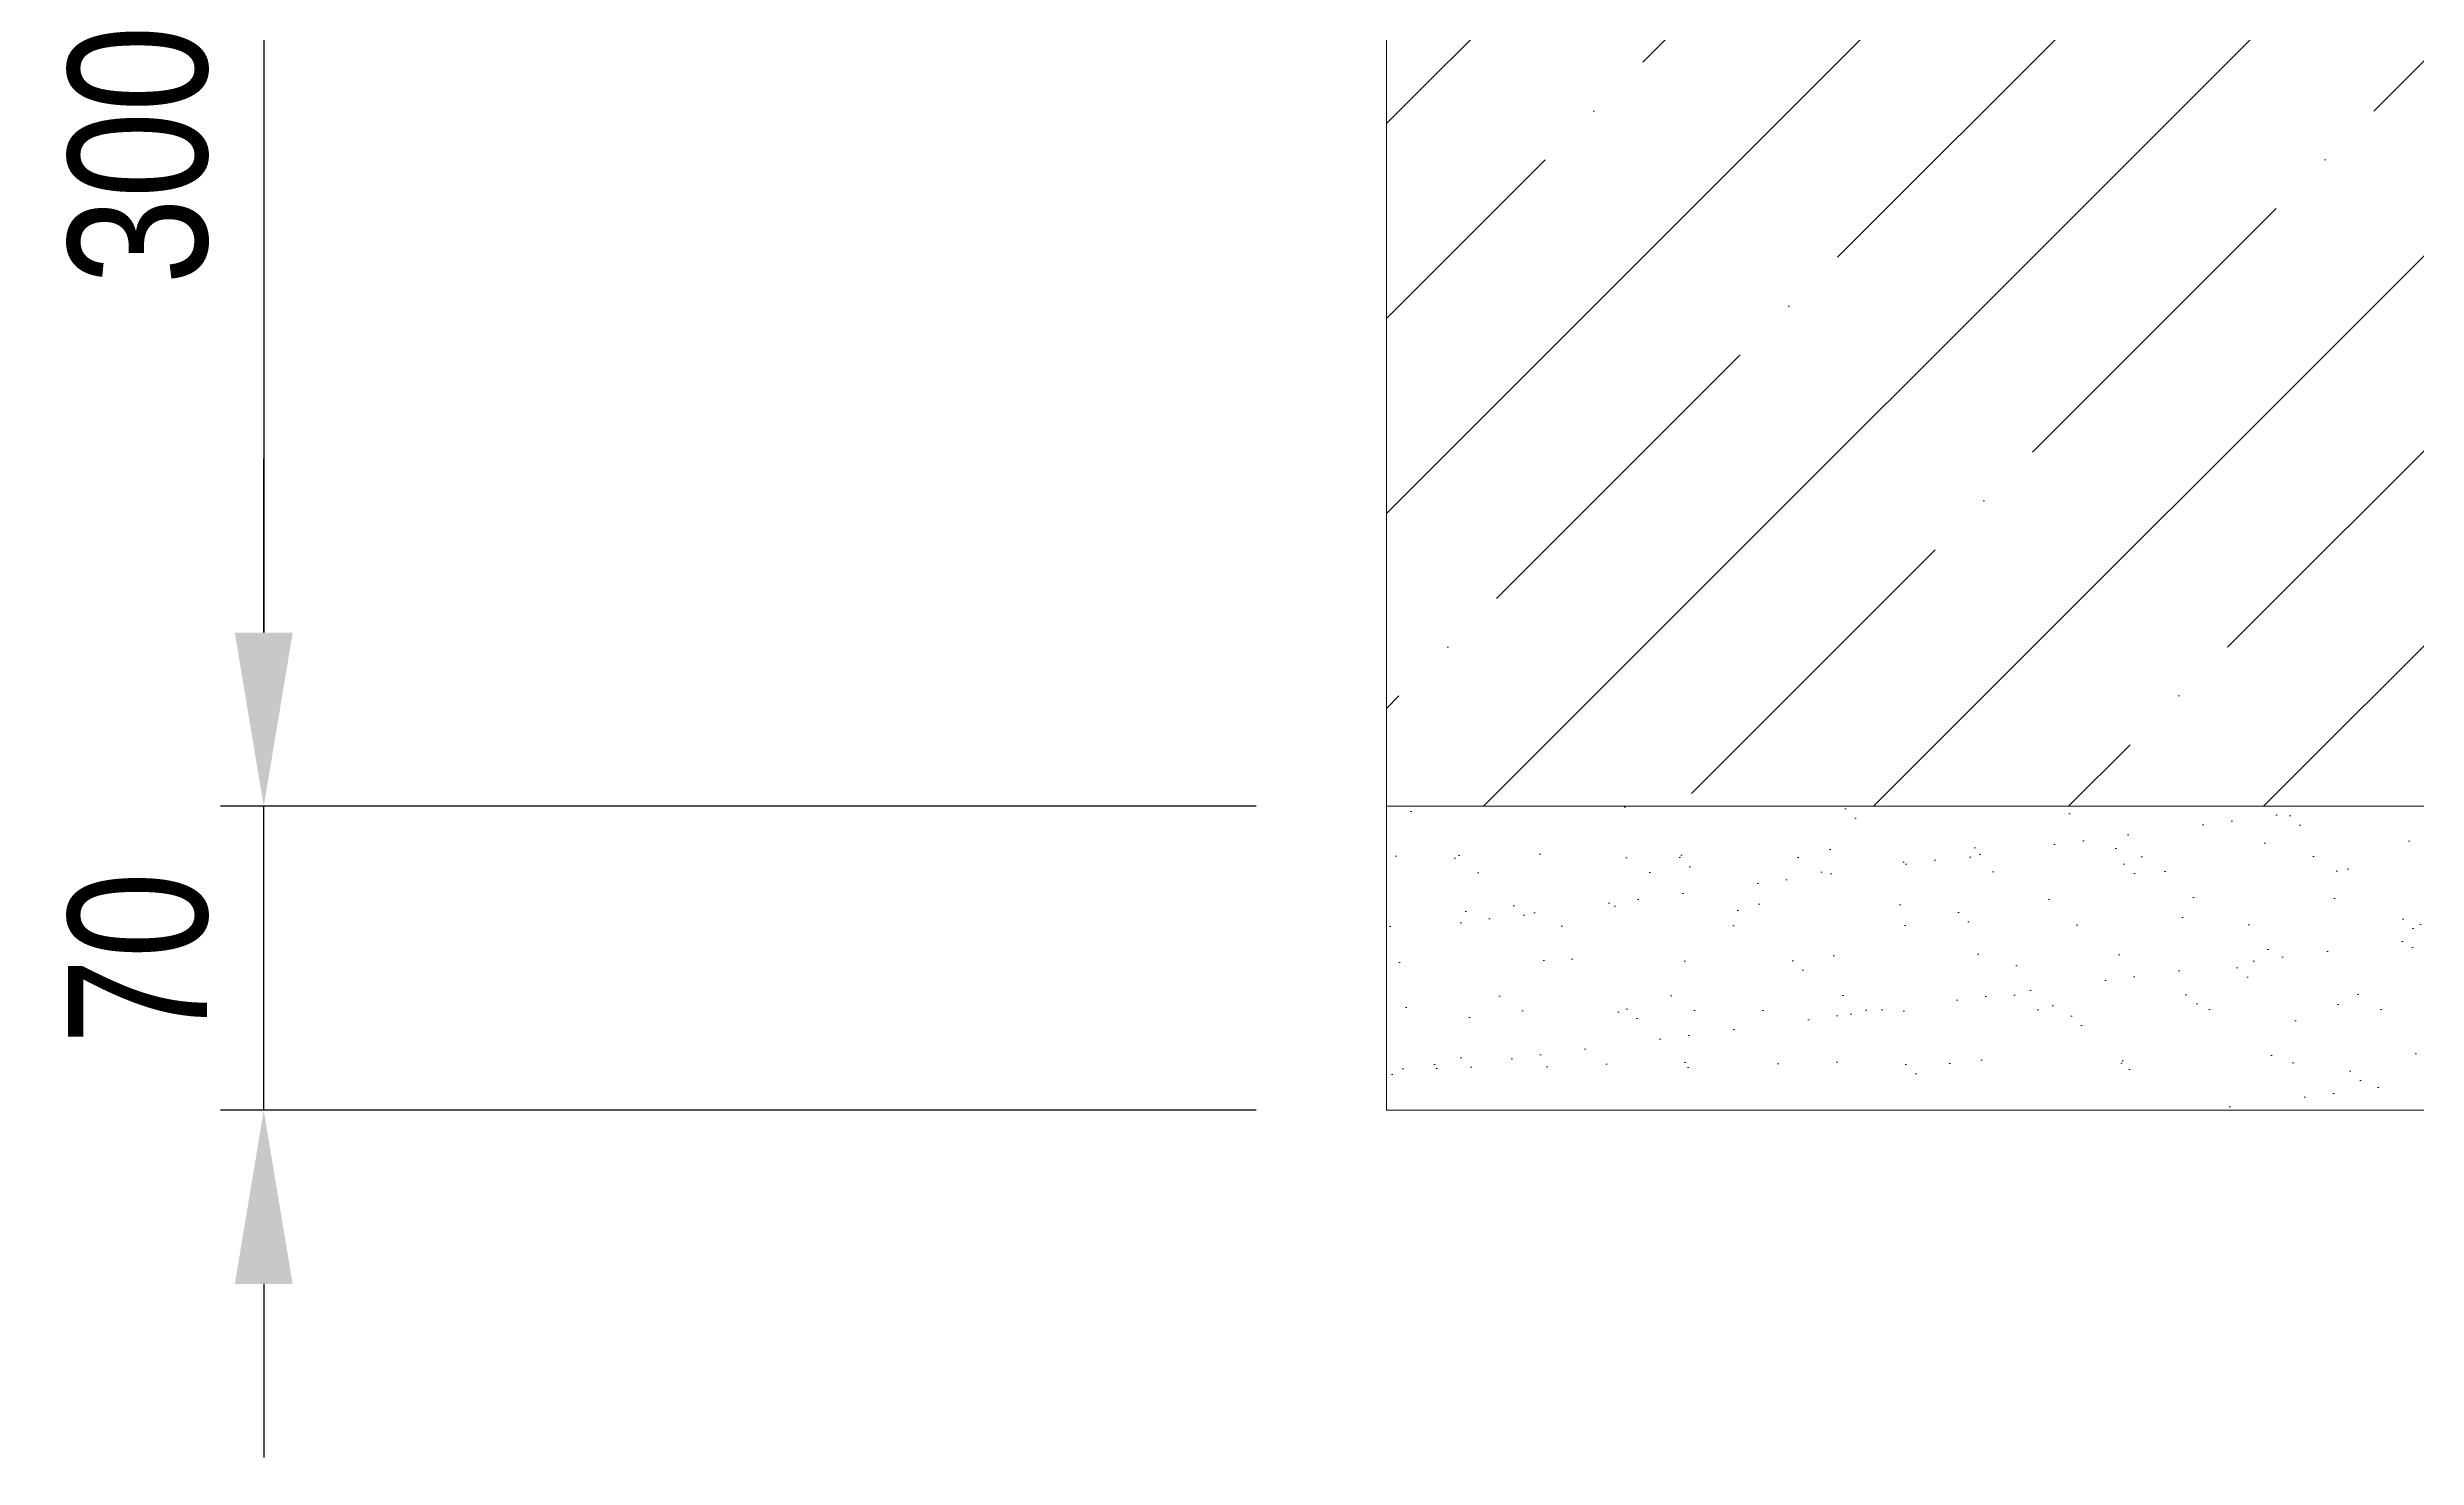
# Model space of a CAD drawing. Header units: millimetres. Extents: x 25115 to 31055, y 5999 to 10199.
# Drawn here: x 27049 to 27594, y 7805 to 8130 of the extents above; entities that cross this region are included whole.
import ezdxf

# ---------------------------------------------------------------- set-up
doc = ezdxf.new("R2010")
doc.units = ezdxf.units.MM
doc.header["$LTSCALE"] = 0.3
doc.linetypes.add('INCONTINUOUS', pattern=[200000.001, 200000, -0.001])
doc.layers.add('KOTY', color=3, linetype='INCONTINUOUS', lineweight=9)
doc.layers.add('SRAFY', color=7, linetype='Continuous', lineweight=9, true_color=0x5b5b5b)
doc.styles.add('SEACAD_Arial', font='arial.ttf', dxfattribs={"width": 0.8})
doc.dimstyles.new('ISO-25', dxfattribs={"dimtxt": 1.6, "dimasz": 2, "dimexe": 0.5, "dimexo": 1.5, "dimtad": 1, "dimdec": 0, "dimtxsty": 'SEACAD_Arial', "dimcen": 2, "dimadec": 0, "dimazin": 0, "dimtfac": 1, "dimtdec": 0, "dimtmove": 0, "dimatfit": 3, "dimfxl": 1, "dimarcsym": 0})

# ---------------------------------------------------------------- blocks, each defined once
blk = doc.blocks.new('*D154')
at = {"layer": 'Defpoints', "color": 0, "transparency": 16777216}
for p in [(27357.13, 8254.87), (27098.57, 7954.87), (27357.13, 7954.87)]:
    blk.add_point(p, dxfattribs=at)
at = {"layer": 'KOTY', "color": 0, "lineweight": -2, "transparency": 16777216}
for p, q in [((27327.13, 8254.87), (27088.57, 8254.87)), ((27098.57, 8214.87), (27098.57, 7994.87)), ((27327.13, 7954.87), (27088.57, 7954.87))]:
    blk.add_line(p, q, dxfattribs=at)
at = {"layer": 'KOTY', "color": 0, "transparency": 16777216}
for points in [[(27105.23, 8214.87), (27091.9, 8214.87), (27098.57, 8254.87)], [(27091.9, 7994.87), (27105.23, 7994.87), (27098.57, 7954.87)]]:
    blk.add_solid(points, dxfattribs=at)
at = {"layer": 'KOTY', "color": 0, "transparency": 16777216, "insert": (27069.73, 8104.87), "char_height": 32, "attachment_point": 5, "rotation": 90, "style": 'SEACAD_Arial'}
blk.add_mtext('300', dxfattribs=at)
blk = doc.blocks.new('*D153')
at = {"layer": 'Defpoints', "color": 0, "transparency": 16777216}
for p in [(27098.57, 7954.87), (27357.13, 7954.87), (27357.13, 7884.87)]:
    blk.add_point(p, dxfattribs=at)
at = {"layer": 'KOTY', "color": 0, "lineweight": -2, "transparency": 16777216}
for p, q in [((27098.57, 7994.87), (27098.57, 8034.87)), ((27327.13, 7954.87), (27088.57, 7954.87)), ((27098.57, 7884.87), (27098.57, 7954.87)), ((27327.13, 7884.87), (27088.57, 7884.87)), ((27098.57, 7844.87), (27098.57, 7804.87))]:
    blk.add_line(p, q, dxfattribs=at)
at = {"layer": 'KOTY', "color": 0, "transparency": 16777216}
for points in [[(27091.9, 7994.87), (27105.23, 7994.87), (27098.57, 7954.87)], [(27105.23, 7844.87), (27091.9, 7844.87), (27098.57, 7884.87)]]:
    blk.add_solid(points, dxfattribs=at)
at = {"layer": 'KOTY', "color": 0, "transparency": 16777216, "insert": (27069.73, 7919.87), "char_height": 32, "attachment_point": 5, "rotation": 90, "style": 'SEACAD_Arial'}
blk.add_mtext('70', dxfattribs=at)

msp = doc.modelspace()

# ---------------------------------------------------------------- hatches: boundary and pattern name
at = {"layer": 'SRAFY'}
h = msp.add_hatch(dxfattribs=at)
h.set_pattern_fill('ANSI35', color=8, scale=10, style=0)
h.set_pattern_definition([(45, (2956.124, 2839.05), (-44.90128, 44.90128), []), (45, (3001.026, 2839.05), (-44.90128, 44.90128), [79.375, -15.875, 0, -15.875])])
h.paths.add_polyline_path([(27357.13, 8254.87), (28057.13, 8254.87), (28057.13, 7954.87), (27357.13, 7954.87)])
h = msp.add_hatch(dxfattribs=at)
h.set_pattern_fill('AR-SAND', color=8, scale=0.5, style=0)
h.set_pattern_definition([(37.5, (2956.124, 2839.053), (-0.800016, 24.470662), [0, -19.304, 0, -21.59, 0, -20.6375]), (7.5, (2956.124, 2839.053), (22.476164, 35.841255), [0, -10.414, 0, -17.399, 0, -6.6675]), (327.5, (2940.503, 2839.053), (39.549619, 0.07186), [0, -6.35, 0, -22.86, 0, -29.845]), (317.5, (2940.503, 2839.053), (38.177823, 11.146466), [0, -3.175, 0, -14.986, 0, -17.145])])
h.paths.add_polyline_path([(27357.13, 7954.87), (28057.13, 7954.87), (28057.13, 7884.87), (27357.13, 7884.87)])

# ---------------------------------------------------------------- linework, layer by layer
for points in [[(27357.13, 8254.87), (28057.13, 8254.87), (28057.13, 7954.87), (27357.13, 7954.87)], [(27357.13, 7954.87), (28057.13, 7954.87), (28057.13, 7884.87), (27357.13, 7884.87)]]:
    msp.add_lwpolyline(points, close=True, dxfattribs=at)

# ---------------------------------------------------------------- dimensions: what is measured, and where the dimension line sits
at = {"layer": 'KOTY'}
for p1, picture, middle in [((27357.13, 8254.87), '*D154', (27069.73, 8104.87)), ((27357.13, 7884.87), '*D153', (27069.73, 7919.87))]:
    dim = msp.add_linear_dim(base=(27098.57, 7954.87), p1=p1, p2=(27357.13, 7954.87), angle=90, dimstyle='ISO-25', override={"dimlfac": 1, "dimtxsty": 'SEACAD_Arial', "dimsah": 1, "dimtolj": 0}, dxfattribs=at)
    dim.commit()
    dim.dimension.update_dxf_attribs({"geometry": picture, "text_midpoint": middle})

doc.saveas('drawing.dxf')
